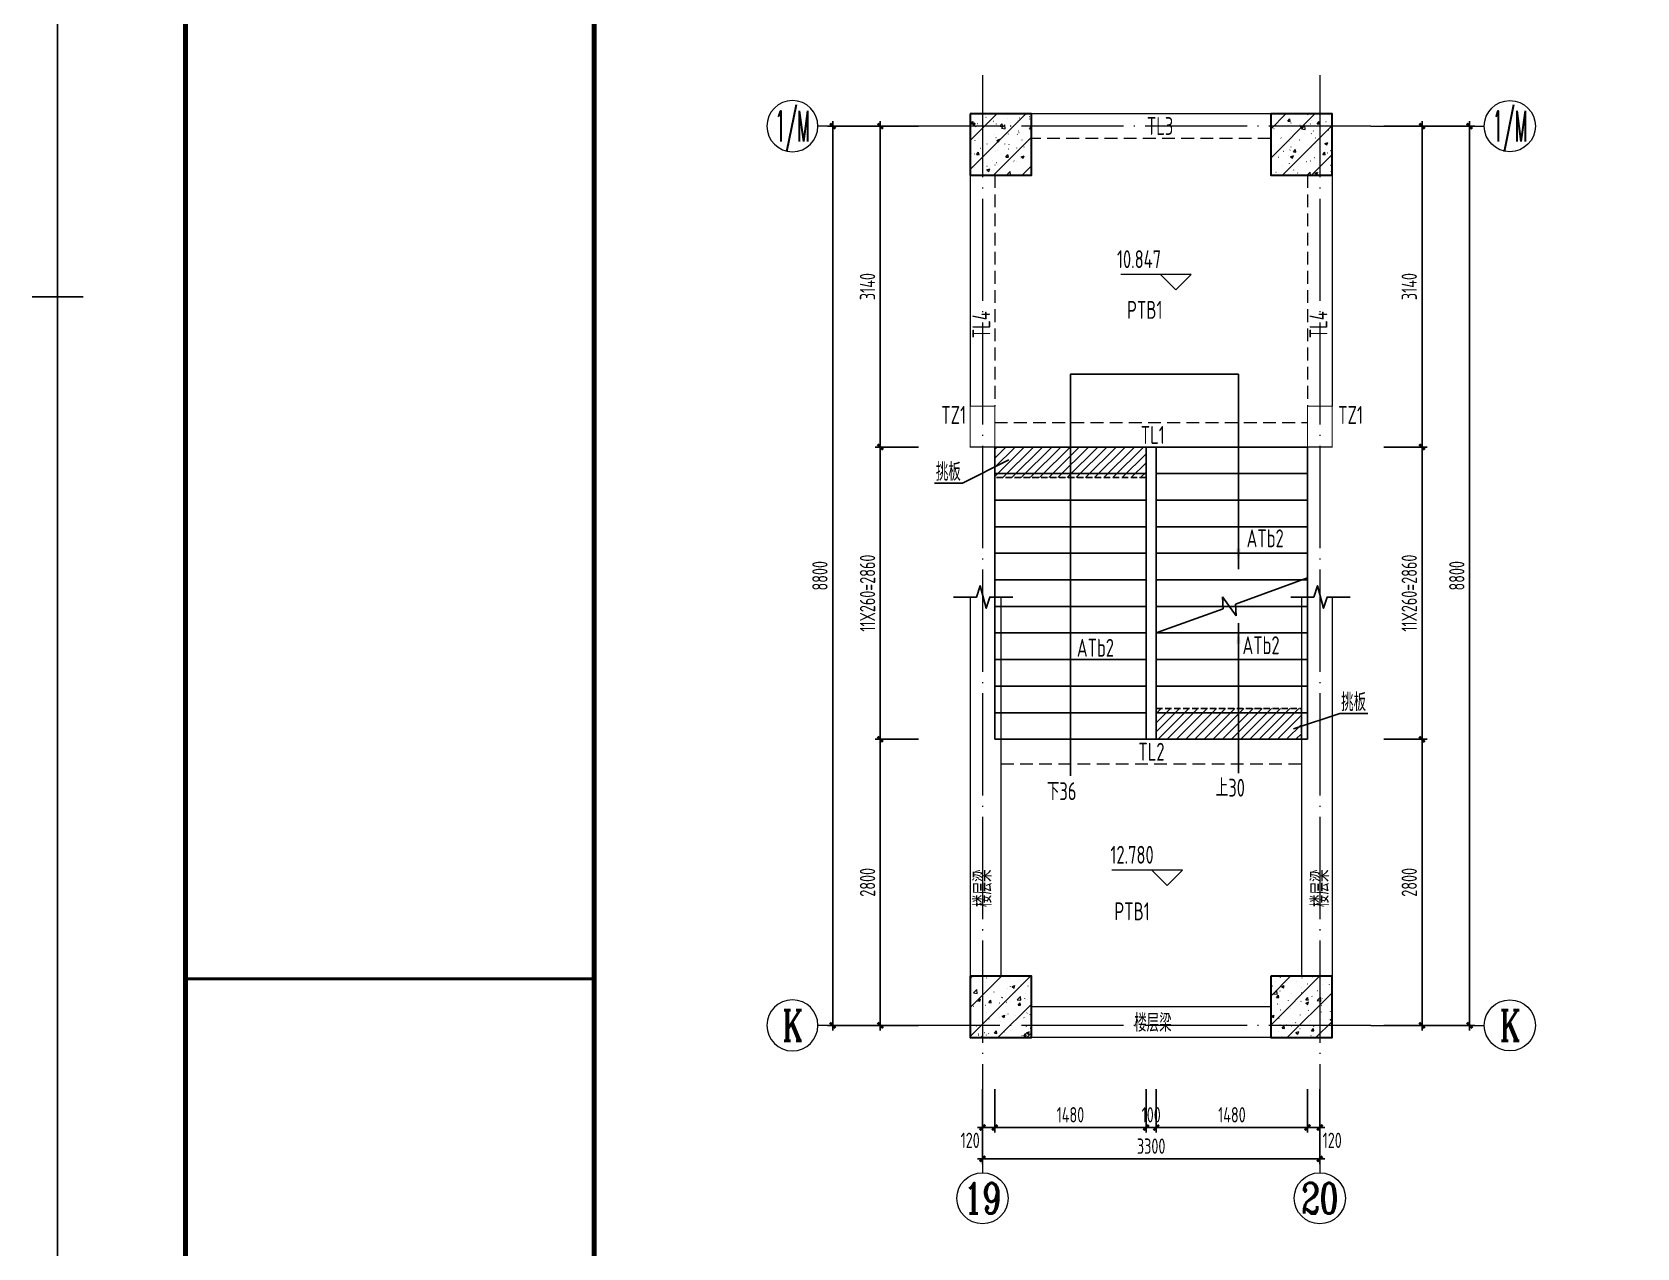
# Model space of a CAD drawing. Extents: x 56246 to 893198, y -950445 to -423535.
# Drawn here: x 368063 to 383764, y -490487 to -478589 of the extents above; entities that cross this region are included whole.
import ezdxf
from ezdxf.enums import TextEntityAlignment as Align

# ---------------------------------------------------------------- set-up
doc = ezdxf.new("R2010")
doc.units = 0
doc.header["$LTSCALE"] = 500
for name, pattern in [('CONTINOUS', [0]), ('DASH', [0.35, 0.25, -0.1]), ('DOTE', [2.42, 2, -0.2, 0.02, -0.2]), ('HIDDEN', [0.375, 0.25, -0.125])]:
    doc.linetypes.add(name, pattern=pattern)
for name, color, linetype, lineweight in [('0S-板-上层柱线', 6, 'Continuous', 18), ('0S-柱-线', 50, 'Continuous', 30), ('0S-梁-不可见', 4, 'HIDDEN', 18), ('0S-梁-线', 5, 'Continuous', 18), ('0S-楼梯-文字', 4, 'Continuous', 20), ('0S-轴线', 1, 'DOTE', 13), ('0S-轴线尺寸', 6, 'CONTINOUS', 18), ('0S-轴线编号', 6, 'CONTINOUS', 18), ('上层柱线', 6, 'Continuous', 18)]:
    doc.layers.add(name, color=color, linetype=linetype, lineweight=lineweight)
for name, color, linetype in [('PUB_DIM', 3, 'Continuous'), ('STAIR', 4, 'Continuous'), ('T-TK', 157, 'Continuous'), ('TEXT_LT', 90, 'Continuous'), ('THIN', 7, 'Continuous'), ('照明平面标注层', 111, 'Continuous')]:
    doc.layers.add(name, color=color, linetype=linetype)
doc.styles.add('TSSD_Axis', font='complex.shx', dxfattribs={"width": 0.7, "bigfont": 'hztxt.shx'})
doc.styles.add('TSSD_DIMENSION', font='tssdeng.shx', dxfattribs={"width": 0.7, "bigfont": 'Hztxt.shx'})
doc.styles.add('TSSD_Rein', font='Tssdeng.shx', dxfattribs={"width": 0.7, "bigfont": 'hztxt.shx'})
doc.dimstyles.new('TSSD_50_50', dxfattribs={"dimtxt": 150, "dimasz": 50, "dimexe": 50, "dimexo": 125, "dimgap": 50, "dimtad": 1, "dimdec": 0, "dimzin": 0, "dimdsep": 46, "dimtxsty": 'TSSD_DIMENSION', "dimblk": 'ARCHTICK', "dimblk1": 'ARCHTICK', "dimblk2": 'ARCHTICK', "dimcen": 0, "dimdle": 50, "dimclrt": 7, "dimadec": 0, "dimazin": 0, "dimtfac": 1, "dimtdec": 0, "dimtix": 1, "dimtmove": 2, "dimatfit": 3, "dimfxl": 1, "dimtolj": 1, "dimtzin": 0, "dimarcsym": 0})
pattern_1 = [(45, (-72179.19, -36984.65), (-141.421356, 141.421356), []), (50, (-72179.19, -36984.65), (286.90407, -25.10085), [30, -330]), (355, (-72179.2, -36984.65), (-55.50053, 300.87685), [24, -264]), (100.4514, (-72155.28, -36986.74), (231.40375, 275.77582), [25.49608, -280.45684]), (46.1842, (-72179.2, -36904.65), (426.89642, -66.2076), [45, -495]), (96.6356, (-72143.6, -36910.17), (373.86508, 389.64715), [38.24412, -420.6852]), (351.1842, (-72179.2, -36904.65), (373.86478, 389.64744), [36, -396]), (21, (-72139.19, -36924.65), (238.76282, -161.04756), [30, -330]), (326, (-72139.2, -36924.65), (97.32613, 290.06002), [24, -264]), (71.4514, (-72119.3, -36938.07), (336.08905, 129.0122), [25.49608, -280.45684]), (37.5, (-72179.19, -36984.65), (4.863942, 133.157542), [2, -260.8, 2, -268, 2, -265]), (7.5, (-72179.19, -36984.65), (105.227815, 157.764685), [2, -152.8, 2, -254.8, 2, -101]), (327.5, (-72268.39, -36984.65), (213.528974, -9.021949), [2, -100, 2, -312, 2, -414]), (317.5, (-72308.39, -36984.65), (233.27447, 40.041993), [2, -130, 2, -207.2, 2, -294])]

# ---------------------------------------------------------------- blocks, each defined once
blk = doc.blocks.new('A0-DWF')
at = {"layer": 'T-TK'}
for p, q in [((0, -84100), (0, 0)), ((118900, -84100), (118900, 0)), ((500, -42050), (0, -42050)), ((118900, -42050), (118400, -42050))]:
    blk.add_line(p, q, dxfattribs=at)
for points, const_width in [([(2500, -83100), (117900, -83100), (117900, -1000), (2500, -1000)], 100), ([(10500, -83100), (2500, -83100), (2500, -21700), (10500, -21700)], 100), ([(2500, -83100), (10500, -83100), (10500, -55400), (2500, -55400)], 60)]:
    blk.add_lwpolyline(points, close=True, dxfattribs=dict(at, const_width=const_width))
blk = doc.blocks.new('ts_axno')
at = {"color": 0, "linetype": 'ByBlock', "lineweight": -2}
blk.add_circle((0, 0), 0.5, dxfattribs=at)
at = {"color": 0, "linetype": 'ByBlock', "lineweight": -2, "style": 'TSSD_Axis', "width": 0.7}
blk.add_attdef('A', text='', height=0.6, dxfattribs=at).set_placement((0, 0), align=Align.MIDDLE_CENTER)
blk = doc.blocks.new('_ArchTick')
at = {"color": 0, "linetype": 'ByBlock', "const_width": 0.5}
blk.add_lwpolyline([(-0.53, -0.53), (0.53, 0.53)], dxfattribs=at)
blk = doc.blocks.new('*D620')
at = {"layer": '0S-轴线尺寸', "color": 0, "lineweight": -2, "transparency": 16777216}
for p, q in [((377362, -488934), (377362, -489666)), ((380662, -488934), (380662, -489666)), ((380712, -489616), (377312, -489616))]:
    blk.add_line(p, q, dxfattribs=at)
at = {"layer": 'Defpoints', "color": 0, "transparency": 16777216}
for p in [(377362, -488809), (380662, -488809), (377362, -489616)]:
    blk.add_point(p, dxfattribs=at)
at = {"layer": '0S-轴线尺寸', "color": 0, "lineweight": -2, "transparency": 16777216, "xscale": 50, "yscale": 50, "zscale": 50, "rotation": 180}
blk.add_blockref('_ArchTick', (377362, -489616), dxfattribs=at)
at = {"layer": '0S-轴线尺寸', "color": 0, "lineweight": -2, "transparency": 16777216, "xscale": 50, "yscale": 50, "zscale": 50}
blk.add_blockref('_ArchTick', (380662, -489616), dxfattribs=at)
at = {"layer": '0S-轴线尺寸', "color": 7, "transparency": 16777216, "insert": (379012, -489491), "char_height": 150, "attachment_point": 5, "style": 'TSSD_DIMENSION'}
blk.add_mtext('\\A1;3300', dxfattribs=at)
blk = doc.blocks.new('*D621')
at = {"layer": '0S-轴线尺寸', "color": 0, "lineweight": -2, "transparency": 16777216}
for p, q in [((382127, -479459), (382127, -488359)), ((381287, -479509), (382177, -479509)), ((381287, -488309), (382177, -488309))]:
    blk.add_line(p, q, dxfattribs=at)
at = {"layer": 'Defpoints', "color": 0, "transparency": 16777216}
for p in [(381162, -479509), (381162, -488309), (382127, -488309)]:
    blk.add_point(p, dxfattribs=at)
at = {"layer": '0S-轴线尺寸', "color": 0, "lineweight": -2, "transparency": 16777216, "xscale": 50, "yscale": 50, "zscale": 50}
for p, rotation in [((382127, -479509), 90), ((382127, -488309), 270)]:
    blk.add_blockref('_ArchTick', p, dxfattribs=dict(at, rotation=rotation))
at = {"layer": '0S-轴线尺寸', "color": 7, "transparency": 16777216, "insert": (382002, -483909), "char_height": 150, "attachment_point": 5, "rotation": 90, "style": 'TSSD_DIMENSION'}
blk.add_mtext('\\A1;8800', dxfattribs=at)
blk = doc.blocks.new('*D622')
at = {"layer": '0S-轴线尺寸', "color": 0, "lineweight": -2, "transparency": 16777216}
for p, q in [((379062, -488934), (379062, -489359)), ((380542, -488934), (380542, -489359)), ((379012, -489309), (380592, -489309))]:
    blk.add_line(p, q, dxfattribs=at)
at = {"layer": 'Defpoints', "color": 0, "transparency": 16777216}
for p in [(379062, -488809), (380542, -488809), (380542, -489309)]:
    blk.add_point(p, dxfattribs=at)
at = {"layer": '0S-轴线尺寸', "color": 0, "lineweight": -2, "transparency": 16777216, "xscale": 50, "yscale": 50, "zscale": 50, "rotation": 180}
blk.add_blockref('_ArchTick', (379062, -489309), dxfattribs=at)
at = {"layer": '0S-轴线尺寸', "color": 0, "lineweight": -2, "transparency": 16777216, "xscale": 50, "yscale": 50, "zscale": 50}
blk.add_blockref('_ArchTick', (380542, -489309), dxfattribs=at)
at = {"layer": '0S-轴线尺寸', "color": 7, "transparency": 16777216, "insert": (379802, -489184), "char_height": 150, "attachment_point": 5, "style": 'TSSD_DIMENSION'}
blk.add_mtext('\\A1;1480', dxfattribs=at)
blk = doc.blocks.new('*D623')
at = {"layer": '0S-轴线尺寸', "color": 0, "lineweight": -2, "transparency": 16777216}
for p, q in [((380542, -488934), (380542, -489359)), ((380662, -488934), (380662, -489359)), ((380492, -489309), (380712, -489309))]:
    blk.add_line(p, q, dxfattribs=at)
at = {"layer": 'Defpoints', "color": 0, "transparency": 16777216}
for p in [(380542, -488809), (380662, -488809), (380662, -489309)]:
    blk.add_point(p, dxfattribs=at)
at = {"layer": '0S-轴线尺寸', "color": 0, "lineweight": -2, "transparency": 16777216, "xscale": 50, "yscale": 50, "zscale": 50, "rotation": 180}
blk.add_blockref('_ArchTick', (380542, -489309), dxfattribs=at)
at = {"layer": '0S-轴线尺寸', "color": 0, "lineweight": -2, "transparency": 16777216, "xscale": 50, "yscale": 50, "zscale": 50}
blk.add_blockref('_ArchTick', (380662, -489309), dxfattribs=at)
at = {"layer": '0S-轴线尺寸', "color": 7, "transparency": 16777216, "insert": (380783, -489434), "char_height": 150, "attachment_point": 5, "style": 'TSSD_DIMENSION'}
blk.add_mtext('\\A1;120', dxfattribs=at)
blk = doc.blocks.new('_ARROW')
blk.add_solid([(0, 0), (-1, 0.1), (-1, -0.1)])
blk = doc.blocks.new('*D624')
at = {"layer": '0S-轴线尺寸', "color": 0, "lineweight": -2, "transparency": 16777216}
for p, q in [((381662, -488359), (381662, -485459)), ((381287, -485509), (381712, -485509)), ((381287, -488309), (381712, -488309))]:
    blk.add_line(p, q, dxfattribs=at)
at = {"layer": 'Defpoints', "color": 0, "transparency": 16777216}
for p in [(381162, -485509), (381662, -485509), (381162, -488309)]:
    blk.add_point(p, dxfattribs=at)
at = {"layer": '0S-轴线尺寸', "color": 0, "lineweight": -2, "transparency": 16777216, "xscale": 50, "yscale": 50, "zscale": 50}
for p, rotation in [((381662, -485509), 90), ((381662, -488309), 270)]:
    blk.add_blockref('_ArchTick', p, dxfattribs=dict(at, rotation=rotation))
at = {"layer": '0S-轴线尺寸', "color": 7, "transparency": 16777216, "insert": (381537, -486909), "char_height": 150, "attachment_point": 5, "rotation": 90, "style": 'TSSD_DIMENSION'}
blk.add_mtext('\\A1;2800', dxfattribs=at)
blk = doc.blocks.new('*D625')
at = {"layer": '0S-轴线尺寸', "color": 0, "lineweight": -2, "transparency": 16777216}
for p, q in [((378962, -488934), (378962, -489359)), ((379062, -488934), (379062, -489359)), ((378962, -489309), (378912, -489309)), ((378962, -489309), (379062, -489309)), ((379062, -489309), (379112, -489309))]:
    blk.add_line(p, q, dxfattribs=at)
at = {"layer": 'Defpoints', "color": 0, "transparency": 16777216}
for p in [(378962, -488809), (379062, -488809), (379062, -489309)]:
    blk.add_point(p, dxfattribs=at)
at = {"layer": '0S-轴线尺寸', "color": 0, "lineweight": -2, "transparency": 16777216, "xscale": 50, "yscale": 50, "zscale": 50}
blk.add_blockref('_ArchTick', (378962, -489309), dxfattribs=at)
at = {"layer": '0S-轴线尺寸', "color": 0, "lineweight": -2, "transparency": 16777216, "xscale": 50, "yscale": 50, "zscale": 50, "rotation": 180}
blk.add_blockref('_ArchTick', (379062, -489309), dxfattribs=at)
at = {"layer": '0S-轴线尺寸', "color": 7, "transparency": 16777216, "insert": (379012, -489184), "char_height": 150, "attachment_point": 5, "style": 'TSSD_DIMENSION'}
blk.add_mtext('\\A1;100', dxfattribs=at)
blk = doc.blocks.new('*D626')
at = {"layer": '0S-轴线尺寸', "color": 0, "lineweight": -2, "transparency": 16777216}
for p, q in [((377482, -488934), (377482, -489359)), ((378962, -488934), (378962, -489359)), ((377432, -489309), (379012, -489309))]:
    blk.add_line(p, q, dxfattribs=at)
at = {"layer": 'Defpoints', "color": 0, "transparency": 16777216}
for p in [(377482, -488809), (378962, -488809), (378962, -489309)]:
    blk.add_point(p, dxfattribs=at)
at = {"layer": '0S-轴线尺寸', "color": 0, "lineweight": -2, "transparency": 16777216, "xscale": 50, "yscale": 50, "zscale": 50, "rotation": 180}
blk.add_blockref('_ArchTick', (377482, -489309), dxfattribs=at)
at = {"layer": '0S-轴线尺寸', "color": 0, "lineweight": -2, "transparency": 16777216, "xscale": 50, "yscale": 50, "zscale": 50}
blk.add_blockref('_ArchTick', (378962, -489309), dxfattribs=at)
at = {"layer": '0S-轴线尺寸', "color": 7, "transparency": 16777216, "insert": (378222, -489184), "char_height": 150, "attachment_point": 5, "style": 'TSSD_DIMENSION'}
blk.add_mtext('\\A1;1480', dxfattribs=at)
blk = doc.blocks.new('*D627')
at = {"layer": '0S-轴线尺寸', "color": 0, "lineweight": -2, "transparency": 16777216}
for p, q in [((377362, -488934), (377362, -489359)), ((377482, -488934), (377482, -489359)), ((377312, -489309), (377532, -489309))]:
    blk.add_line(p, q, dxfattribs=at)
at = {"layer": 'Defpoints', "color": 0, "transparency": 16777216}
for p in [(377362, -488809), (377482, -488809), (377482, -489309)]:
    blk.add_point(p, dxfattribs=at)
at = {"layer": '0S-轴线尺寸', "color": 0, "lineweight": -2, "transparency": 16777216, "xscale": 50, "yscale": 50, "zscale": 50, "rotation": 180}
blk.add_blockref('_ArchTick', (377362, -489309), dxfattribs=at)
at = {"layer": '0S-轴线尺寸', "color": 0, "lineweight": -2, "transparency": 16777216, "xscale": 50, "yscale": 50, "zscale": 50}
blk.add_blockref('_ArchTick', (377482, -489309), dxfattribs=at)
at = {"layer": '0S-轴线尺寸', "color": 7, "transparency": 16777216, "insert": (377241, -489434), "char_height": 150, "attachment_point": 5, "style": 'TSSD_DIMENSION'}
blk.add_mtext('\\A1;120', dxfattribs=at)
blk = doc.blocks.new('*D628')
at = {"layer": '0S-轴线尺寸', "color": 0, "lineweight": -2, "transparency": 16777216}
for p, q in [((381662, -482699), (381662, -479459)), ((381287, -479509), (381712, -479509)), ((381287, -482649), (381712, -482649))]:
    blk.add_line(p, q, dxfattribs=at)
at = {"layer": 'Defpoints', "color": 0, "transparency": 16777216}
for p in [(381162, -479509), (381662, -479509), (381162, -482649)]:
    blk.add_point(p, dxfattribs=at)
at = {"layer": '0S-轴线尺寸', "color": 0, "lineweight": -2, "transparency": 16777216, "xscale": 50, "yscale": 50, "zscale": 50}
for p, rotation in [((381662, -479509), 90), ((381662, -482649), 270)]:
    blk.add_blockref('_ArchTick', p, dxfattribs=dict(at, rotation=rotation))
at = {"layer": '0S-轴线尺寸', "color": 7, "transparency": 16777216, "insert": (381537, -481079), "char_height": 150, "attachment_point": 5, "rotation": 90, "style": 'TSSD_DIMENSION'}
blk.add_mtext('\\A1;3140', dxfattribs=at)
blk = doc.blocks.new('*D629')
at = {"layer": '0S-轴线尺寸', "color": 0, "lineweight": -2, "transparency": 16777216}
for p, q in [((381662, -485559), (381662, -482599)), ((381287, -482649), (381712, -482649)), ((381287, -485509), (381712, -485509))]:
    blk.add_line(p, q, dxfattribs=at)
at = {"layer": 'Defpoints', "color": 0, "transparency": 16777216}
for p in [(381162, -482649), (381662, -482649), (381162, -485509)]:
    blk.add_point(p, dxfattribs=at)
at = {"layer": '0S-轴线尺寸', "color": 0, "lineweight": -2, "transparency": 16777216, "xscale": 50, "yscale": 50, "zscale": 50}
for p, rotation in [((381662, -482649), 90), ((381662, -485509), 270)]:
    blk.add_blockref('_ArchTick', p, dxfattribs=dict(at, rotation=rotation))
at = {"layer": '0S-轴线尺寸', "color": 7, "transparency": 16777216, "insert": (381537, -484079), "char_height": 150, "attachment_point": 5, "rotation": 90, "style": 'TSSD_DIMENSION'}
blk.add_mtext('\\A1;11X260=2860', dxfattribs=at)
blk = doc.blocks.new('*D644')
at = {"layer": '0S-轴线尺寸', "color": 0, "lineweight": -2, "transparency": 16777216}
for p, q in [((375896, -479459), (375896, -488359)), ((376737, -479509), (375846, -479509)), ((376737, -488309), (375846, -488309))]:
    blk.add_line(p, q, dxfattribs=at)
at = {"layer": 'Defpoints', "color": 0, "transparency": 16777216}
for p in [(376862, -479509), (375896, -488309), (376862, -488309)]:
    blk.add_point(p, dxfattribs=at)
at = {"layer": '0S-轴线尺寸', "color": 0, "lineweight": -2, "transparency": 16777216, "xscale": 50, "yscale": 50, "zscale": 50}
for p, rotation in [((375896, -479509), 90), ((375896, -488309), 270)]:
    blk.add_blockref('_ArchTick', p, dxfattribs=dict(at, rotation=rotation))
at = {"layer": '0S-轴线尺寸', "color": 7, "transparency": 16777216, "insert": (375771, -483909), "char_height": 150, "attachment_point": 5, "rotation": 90, "style": 'TSSD_DIMENSION'}
blk.add_mtext('\\A1;8800', dxfattribs=at)
blk = doc.blocks.new('*D645')
at = {"layer": '0S-轴线尺寸', "color": 0, "lineweight": -2, "transparency": 16777216}
for p, q in [((376362, -488359), (376362, -485459)), ((376737, -485509), (376312, -485509)), ((376737, -488309), (376312, -488309))]:
    blk.add_line(p, q, dxfattribs=at)
at = {"layer": 'Defpoints', "color": 0, "transparency": 16777216}
for p in [(376362, -485509), (376862, -485509), (376862, -488309)]:
    blk.add_point(p, dxfattribs=at)
at = {"layer": '0S-轴线尺寸', "color": 0, "lineweight": -2, "transparency": 16777216, "xscale": 50, "yscale": 50, "zscale": 50}
for p, rotation in [((376362, -485509), 90), ((376362, -488309), 270)]:
    blk.add_blockref('_ArchTick', p, dxfattribs=dict(at, rotation=rotation))
at = {"layer": '0S-轴线尺寸', "color": 7, "transparency": 16777216, "insert": (376237, -486909), "char_height": 150, "attachment_point": 5, "rotation": 90, "style": 'TSSD_DIMENSION'}
blk.add_mtext('\\A1;2800', dxfattribs=at)
blk = doc.blocks.new('*D646')
at = {"layer": '0S-轴线尺寸', "color": 0, "lineweight": -2, "transparency": 16777216}
for p, q in [((376362, -482699), (376362, -479459)), ((376737, -479509), (376312, -479509)), ((376737, -482649), (376312, -482649))]:
    blk.add_line(p, q, dxfattribs=at)
at = {"layer": 'Defpoints', "color": 0, "transparency": 16777216}
for p in [(376362, -479509), (376862, -479509), (376862, -482649)]:
    blk.add_point(p, dxfattribs=at)
at = {"layer": '0S-轴线尺寸', "color": 0, "lineweight": -2, "transparency": 16777216, "xscale": 50, "yscale": 50, "zscale": 50}
for p, rotation in [((376362, -479509), 90), ((376362, -482649), 270)]:
    blk.add_blockref('_ArchTick', p, dxfattribs=dict(at, rotation=rotation))
at = {"layer": '0S-轴线尺寸', "color": 7, "transparency": 16777216, "insert": (376237, -481079), "char_height": 150, "attachment_point": 5, "rotation": 90, "style": 'TSSD_DIMENSION'}
blk.add_mtext('\\A1;3140', dxfattribs=at)
blk = doc.blocks.new('*D647')
at = {"layer": '0S-轴线尺寸', "color": 0, "lineweight": -2, "transparency": 16777216}
for p, q in [((376362, -485559), (376362, -482599)), ((376737, -482649), (376312, -482649)), ((376737, -485509), (376312, -485509))]:
    blk.add_line(p, q, dxfattribs=at)
at = {"layer": 'Defpoints', "color": 0, "transparency": 16777216}
for p in [(376362, -482649), (376862, -482649), (376862, -485509)]:
    blk.add_point(p, dxfattribs=at)
at = {"layer": '0S-轴线尺寸', "color": 0, "lineweight": -2, "transparency": 16777216, "xscale": 50, "yscale": 50, "zscale": 50}
for p, rotation in [((376362, -482649), 90), ((376362, -485509), 270)]:
    blk.add_blockref('_ArchTick', p, dxfattribs=dict(at, rotation=rotation))
at = {"layer": '0S-轴线尺寸', "color": 7, "transparency": 16777216, "insert": (376237, -484079), "char_height": 150, "attachment_point": 5, "rotation": 90, "style": 'TSSD_DIMENSION'}
blk.add_mtext('\\A1;11X260=2860', dxfattribs=at)

msp = doc.modelspace()

# ---------------------------------------------------------------- hatches: boundary and pattern name
h = msp.add_hatch()
h.set_pattern_fill('ANSI31', color=256, scale=20)
h.set_pattern_definition([(45, (57688.59, -12558.085), (-44.9012806, 44.9012806), [])])
h.paths.add_polyline_path([(378961.7198, -482949.1023), (377481.7198, -482949.1023), (377481.7198, -482649.1023), (378961.7198, -482649.1023)])
h = msp.add_hatch()
h.set_pattern_fill('ANSI31', color=256, scale=20)
h.set_pattern_definition([(45, (59208.59, -15118.085), (-44.9012806, 44.9012806), [])])
h.paths.add_polyline_path([(380481.7198, -485509.1023), (379061.7198, -485509.1023), (379061.7198, -485209.1023), (380481.7198, -485209.1023)])
at = {"layer": '上层柱线'}
h = msp.add_hatch(dxfattribs=at)
h.set_pattern_fill('钢筋混凝土', color=256, scale=40, pattern_type=2)
h.set_pattern_definition(pattern_1)
h.paths.add_polyline_path([(377241.7198, -479389.1023), (377241.7198, -479989.1023), (377841.7198, -479989.1023), (377841.7198, -479389.1023)])
h = msp.add_hatch(dxfattribs=at)
h.set_pattern_fill('钢筋混凝土', color=256, scale=40, pattern_type=2)
h.set_pattern_definition(pattern_1)
h.paths.add_polyline_path([(380181.7198, -479389.1023), (380181.7198, -479989.1023), (380781.7198, -479989.1023), (380781.7198, -479389.1023)])
h = msp.add_hatch(dxfattribs=at)
h.set_pattern_fill('钢筋混凝土', color=256, scale=40, pattern_type=2)
h.set_pattern_definition(pattern_1)
h.paths.add_polyline_path([(377241.7198, -487829.1023), (377241.7198, -488429.1023), (377841.7198, -488429.1023), (377841.7198, -487829.1023)])
h = msp.add_hatch(dxfattribs=at)
h.set_pattern_fill('钢筋混凝土', color=256, scale=40, pattern_type=2)
h.set_pattern_definition(pattern_1)
h.paths.add_polyline_path([(380181.7198, -487829.1023), (380181.7198, -488429.1023), (380781.7198, -488429.1023), (380781.7198, -487829.1023)])

# ---------------------------------------------------------------- linework, layer by layer
at = {"linetype": 'DASH', "ltscale": 0.5}
for points in [[(378961.7198, -482949.1023), (377481.7198, -482949.1023), (377481.7198, -482649.1023), (378961.7198, -482649.1023)], [(380481.7198, -485509.1023), (379061.7198, -485509.1023), (379061.7198, -485209.1023), (380481.7198, -485209.1023)]]:
    msp.add_lwpolyline(points, close=True, dxfattribs=at)
at = {"layer": '0S-板-上层柱线', "const_width": 10}
for points in [[(377241.7198, -482249.1023), (377481.7198, -482249.1023), (377481.7198, -482649.1023), (377241.7198, -482649.1023)], [(380541.7198, -482249.1023), (380781.7198, -482249.1023), (380781.7198, -482649.1023), (380541.7198, -482649.1023)]]:
    msp.add_lwpolyline(points, close=True, dxfattribs=at)
at = {"layer": '0S-柱-线'}
for points in [[(377241.7198, -479389.1023), (377241.7198, -479989.1023), (377841.7198, -479989.1023), (377841.7198, -479389.1023)], [(380181.7198, -479389.1023), (380181.7198, -479989.1023), (380781.7198, -479989.1023), (380781.7198, -479389.1023)], [(377241.7198, -487829.1023), (377241.7198, -488429.1023), (377841.7198, -488429.1023), (377841.7198, -487829.1023)], [(380181.7198, -487829.1023), (380181.7198, -488429.1023), (380781.7198, -488429.1023), (380781.7198, -487829.1023)]]:
    msp.add_lwpolyline(points, close=True, dxfattribs=at)
at = {"layer": '0S-梁-不可见'}
for p, q in [((380181.7198, -479629.1023), (377841.7198, -479629.1023)), ((377481.7198, -479989.1023), (377481.7198, -482249.1023)), ((380541.7198, -479989.1023), (380541.7198, -482249.1023)), ((377481.7198, -482409.1023), (380541.7198, -482409.1023)), ((377541.7198, -485749.1023), (380481.7198, -485749.1023))]:
    msp.add_line(p, q, dxfattribs=at)
at = {"layer": '0S-梁-线'}
for p, q in [((380181.7198, -479389.1023), (377841.7198, -479389.1023)), ((377241.7198, -479989.1023), (377241.7198, -482249.1023)), ((380781.7198, -479989.1023), (380781.7198, -482249.1023)), ((377481.7198, -482649.1023), (380541.7198, -482649.1023)), ((377241.7198, -484116.9579), (377241.7198, -487829.1023)), ((377541.7198, -484116.9579), (377541.7198, -487829.1023)), ((380481.7198, -484116.9579), (380481.7198, -487829.1023)), ((380781.7198, -484116.9579), (380781.7198, -487829.1023)), ((377541.7198, -485509.1023), (380481.7198, -485509.1023)), ((380181.7198, -488129.1023), (377841.7198, -488129.1023)), ((380181.7198, -488429.1023), (377841.7198, -488429.1023))]:
    msp.add_line(p, q, dxfattribs=at)
at = {"layer": '0S-楼梯-文字'}
for p, q in [((379254.6216, -480960.7375), (378714.6216, -480960.7375)), ((379104.6216, -480960.7375), (379254.6216, -481110.7375)), ((379404.6216, -480960.7375), (379104.6216, -480960.7375)), ((379254.6216, -481110.7375), (379404.6216, -480960.7375)), ((379167.4853, -486789.4496), (378627.4853, -486789.4496)), ((379017.4853, -486789.4496), (379167.4853, -486939.4496)), ((379317.4853, -486789.4496), (379017.4853, -486789.4496)), ((379167.4853, -486939.4496), (379317.4853, -486789.4496))]:
    msp.add_line(p, q, dxfattribs=at)
at = {"layer": '0S-轴线'}
for p, q in [((377361.7198, -479009.1023), (377361.7198, -488809.1023)), ((380661.7198, -479009.1023), (380661.7198, -488809.1023)), ((381161.7198, -479509.1023), (376861.7198, -479509.1023)), ((381161.7198, -488309.1023), (376861.7198, -488309.1023))]:
    msp.add_line(p, q, dxfattribs=at)
at = {"layer": '0S-轴线尺寸'}
for p, q in [((377361.7198, -488809.1023), (377361.7198, -489750.6864)), ((380661.7198, -488809.1023), (380661.7198, -489750.6864))]:
    msp.add_line(p, q, dxfattribs=at)
at = {"layer": '0S-轴线编号'}
for p, q in [((376861.7198, -479509.1023), (375752.0539, -479509.1023)), ((381161.7198, -479509.1023), (382271.3857, -479509.1023)), ((376861.7198, -488309.1023), (375752.0539, -488309.1023)), ((381161.7198, -488309.1023), (382271.3857, -488309.1023))]:
    msp.add_line(p, q, dxfattribs=at)
at = {"layer": 'PUB_DIM'}
for points in [[(379866.2638, -483844.4841), (379866.2638, -481937.2626), (378221.7198, -481937.2626), (378221.7198, -485867.4193)], [(379866.2638, -484373.7159), (379866.2638, -485839.8679)]]:
    msp.add_lwpolyline(points, dxfattribs=at)
at = {"layer": 'STAIR'}
for p, q in [((378961.7198, -482649.1023), (377481.7198, -482649.1023)), ((377481.7198, -485509.1023), (377481.7198, -482649.1023)), ((379061.7198, -482649.1023), (378961.7198, -482649.1023)), ((378961.7198, -482649.1023), (378961.7198, -485509.1023)), ((379061.7198, -482649.1023), (379061.7198, -485509.1023)), ((380541.7198, -482649.1023), (379061.7198, -482649.1023)), ((380541.7198, -485509.1023), (380541.7198, -482649.1023)), ((378961.7198, -482909.1023), (377481.7198, -482909.1023)), ((380541.7198, -482909.1023), (379061.7198, -482909.1023)), ((378961.7198, -483169.1023), (377481.7198, -483169.1023)), ((380541.7198, -483169.1023), (379061.7198, -483169.1023)), ((378961.7198, -483429.1023), (377481.7198, -483429.1023)), ((380541.7198, -483429.1023), (379061.7198, -483429.1023)), ((378961.7198, -483689.1023), (377481.7198, -483689.1023)), ((380541.7198, -483689.1023), (379061.7198, -483689.1023)), ((378961.7198, -483949.1023), (377481.7198, -483949.1023)), ((380541.7198, -483949.1023), (379061.7198, -483949.1023)), ((380541.7198, -483930.9205), (379837.8063, -484186.889)), ((378961.7198, -484209.1023), (377481.7198, -484209.1023)), ((380541.7198, -484209.1023), (379061.7198, -484209.1023)), ((379842.5053, -484302.2273), (379710.9342, -484115.9773)), ((379710.9342, -484115.9773), (379715.6332, -484231.3156)), ((379837.8063, -484186.889), (379842.5053, -484302.2273)), ((379715.6332, -484231.3156), (379061.7198, -484469.1023)), ((378961.7198, -484469.1023), (377481.7198, -484469.1023)), ((380541.7198, -484469.1023), (379061.7198, -484469.1023)), ((378961.7198, -484729.1023), (377481.7198, -484729.1023)), ((380541.7198, -484729.1023), (379061.7198, -484729.1023)), ((378961.7198, -484989.1023), (377481.7198, -484989.1023)), ((380541.7198, -484989.1023), (379061.7198, -484989.1023)), ((378961.7198, -485249.1023), (377481.7198, -485249.1023)), ((380541.7198, -485249.1023), (379061.7198, -485249.1023)), ((378961.7198, -485509.1023), (377481.7198, -485509.1023)), ((379061.7198, -485509.1023), (378961.7198, -485509.1023)), ((380541.7198, -485509.1023), (379061.7198, -485509.1023))]:
    msp.add_line(p, q, dxfattribs=at)
at = {"layer": 'TEXT_LT'}
for points in [[(377619.6517, -482774.8945), (377164.9875, -483004.0729), (376893.0342, -483004.0729)], [(380403.7878, -485407.8895), (380858.4521, -485257.702), (381130.4054, -485257.702)]]:
    msp.add_lwpolyline(points, dxfattribs=at)
at = {"layer": 'THIN'}
for points in [[(377658.3425, -484116.9579), (377433.3425, -484116.9579), (377398.3425, -484226.9579), (377338.3425, -484006.9579), (377303.3425, -484116.9579), (377078.3425, -484116.9579)], [(380958.3425, -484116.9579), (380733.3425, -484116.9579), (380698.3425, -484226.9579), (380638.3425, -484006.9579), (380603.3425, -484116.9579), (380378.3425, -484116.9579)]]:
    msp.add_lwpolyline(points, dxfattribs=at)
at = {"layer": '上层柱线'}
for points in [[(377241.7198, -479389.1023), (377241.7198, -479989.1023), (377841.7198, -479989.1023), (377841.7198, -479389.1023)], [(380181.7198, -479389.1023), (380181.7198, -479989.1023), (380781.7198, -479989.1023), (380781.7198, -479389.1023)], [(377241.7198, -487829.1023), (377241.7198, -488429.1023), (377841.7198, -488429.1023), (377841.7198, -487829.1023)], [(380181.7198, -487829.1023), (380181.7198, -488429.1023), (380781.7198, -488429.1023), (380781.7198, -487829.1023)]]:
    msp.add_lwpolyline(points, close=True, dxfattribs=at)

# ---------------------------------------------------------------- block references
at = {"layer": '0S-轴线编号'}
ref = msp.add_blockref('ts_axno', (375502.0539, -479509.1023), dxfattribs=dict(at, xscale=-500, yscale=500, zscale=500))
ref.add_attrib('18', '1/M', dxfattribs={"height": 300, "style": 'TSSD_Axis', "width": 0.4}).set_placement((375502.0539, -479509.1023), align=Align.MIDDLE_CENTER)
ref = msp.add_blockref('ts_axno', (382521.3857, -479509.1023), dxfattribs=dict(at, xscale=500, yscale=500, zscale=500))
ref.add_attrib('18', '1/M', dxfattribs={"height": 300, "style": 'TSSD_Axis', "width": 0.4}).set_placement((382521.3857, -479509.1023), align=Align.MIDDLE_CENTER)
ref = msp.add_blockref('ts_axno', (375502.0539, -488309.1023), dxfattribs=dict(at, xscale=-500, yscale=500, zscale=500))
ref.add_attrib('18', 'K', dxfattribs={"height": 300, "style": 'TSSD_Axis', "width": 0.7}).set_placement((375502.0539, -488309.1023), align=Align.MIDDLE_CENTER)
ref = msp.add_blockref('ts_axno', (382521.3857, -488309.1023), dxfattribs=dict(at, xscale=500, yscale=500, zscale=500))
ref.add_attrib('18', 'K', dxfattribs={"height": 300, "style": 'TSSD_Axis', "width": 0.7}).set_placement((382521.3857, -488309.1023), align=Align.MIDDLE_CENTER)
ref = msp.add_blockref('ts_axno', (377361.7198, -490000.6864), dxfattribs=dict(at, xscale=500, yscale=500, zscale=500))
ref.add_attrib('17', '19', dxfattribs={"height": 300, "style": 'TSSD_Axis', "width": 0.7}).set_placement((377361.7198, -490000.6864), align=Align.MIDDLE_CENTER)
ref = msp.add_blockref('ts_axno', (380661.7198, -490000.6864), dxfattribs=dict(at, xscale=500, yscale=500, zscale=500))
ref.add_attrib('18', '20', dxfattribs={"height": 300, "style": 'TSSD_Axis', "width": 0.7}).set_placement((380661.7198, -490000.6864), align=Align.MIDDLE_CENTER)
at = {"layer": 'PUB_DIM', "xscale": 200, "yscale": 200, "zscale": 200}
for p, rotation in [((379866.2638, -483844.4841), 270), ((379866.2638, -484373.7159), 90.00000000000001)]:
    msp.add_blockref('_ARROW', p, dxfattribs=dict(at, rotation=rotation))
at = {"layer": '照明平面标注层', "xscale": 0.5, "yscale": 0.5, "zscale": 0.5}
for p in [(308863.4361, -460154.8059), (368313.4361, -460154.8059)]:
    msp.add_blockref('A0-DWF', p, dxfattribs=at)

# ---------------------------------------------------------------- texts
at = {"layer": '0S-楼梯-文字', "style": 'TSSD_Rein', "width": 0.7}
for s, p in [('TL3', (378969.8784, -479595.0374)), ('TZ1', (376958.0057, -482423.1801)), ('TZ1', (380841.3837, -482423.1801)), ('TL1', (378910.0989, -482618.7577)), ('TL2', (378886.5412, -485718.7577)), ('下36', (377991.7996, -486104.9836)), ('上30', (379644.1677, -486070.9047)), ('楼层梁', (378845.4751, -488371.5025))]:
    msp.add_text(s, height=175, dxfattribs=at).set_placement(p)
for s, p in [('10.847', (378892.9165, -480810.7375)), ('PTB1', (378949.4337, -481306.8911)), ('12.780', (378825.0648, -486639.4496)), ('PTB1', (378825.0648, -487192.7674))]:
    msp.add_text(s, height=175, dxfattribs=at).set_placement(p, align=Align.MIDDLE)
for s, p in [('TL4', (377437.4765, -481584.6937)), ('TL4', (380735.6242, -481584.6937)), ('楼层梁', (377451.1782, -487150.7145)), ('楼层梁', (380751.1782, -487150.7145))]:
    msp.add_text(s, height=175, rotation=90, dxfattribs=at).set_placement(p)
at = {"layer": 'TEXT_LT', "style": 'TSSD_Rein', "width": 0.7}
for rotation, p in [(0.00000003, (376904.7835, -482980.2657, 33.9)), (359.99999997, (380869.7978, -485233.8949, 33.9))]:
    msp.add_text('挑板', height=175, rotation=rotation, dxfattribs=at).set_placement(p)
for p in [(379945.746, -483630.23), (379905.5642, -484676.3916), (378285.0885, -484701.3916)]:
    msp.add_text('ATb2', height=175, dxfattribs=at).set_placement(p)

# ---------------------------------------------------------------- dimensions: what is measured, and where the dimension line sits
at = {"layer": '0S-轴线尺寸'}
for base, p1, p2, picture, middle in [((375896.2384, -488309.1023), (376861.7198, -479509.1023), (376861.7198, -488309.1023), '*D644', (375771.2384, -483909.1023)), ((382127.2012, -488309.1023), (381161.7198, -479509.1023), (381161.7198, -488309.1023), '*D621', (382002.2012, -483909.1023))]:
    dim = msp.add_linear_dim(base=base, p1=p1, p2=p2, angle=270, dimstyle='TSSD_50_50', dxfattribs=at)
    dim.commit()
    dim.dimension.update_dxf_attribs({"geometry": picture, "text_midpoint": middle})
for p1, p2, distance, picture, middle in [((376861.7198, -482649.1024), (376861.7198, -479509.1023), 500, '*D646', (376236.7198, -481079.1023)), ((381161.7198, -482649.1024), (381161.7198, -479509.1023), -500, '*D628', (381536.7198, -481079.1023)), ((376861.7198, -488309.1023), (376861.7198, -485509.1023), 500, '*D645', (376236.7198, -486909.1023)), ((381161.7198, -488309.1023), (381161.7198, -485509.1023), -500, '*D624', (381536.7198, -486909.1023)), ((377481.7198, -488809.1023), (378961.7198, -488809.1023), -500, '*D626', (378221.7198, -489184.1023)), ((378961.7198, -488809.1023), (379061.7198, -488809.1023), -500, '*D625', (379011.7198, -489184.1023)), ((379061.7198, -488809.1023), (380541.7198, -488809.1023), -500, '*D622', (379801.7198, -489184.1023))]:
    dim = msp.add_aligned_dim(p1=p1, p2=p2, distance=distance, dimstyle='TSSD_50_50', dxfattribs=at)
    dim.commit()
    dim.dimension.update_dxf_attribs({"geometry": picture, "text_midpoint": middle})
for p1, p2, distance, picture, middle in [((376861.7198, -485509.1023), (376861.7198, -482649.1024), 500, '*D647', (376236.7198, -484079.1023)), ((381161.7198, -485509.1023), (381161.7198, -482649.1024), -500, '*D629', (381536.7198, -484079.1023))]:
    dim = msp.add_aligned_dim(p1=p1, p2=p2, distance=distance, text='11X260=<>', dimstyle='TSSD_50_50', dxfattribs=at)
    dim.commit()
    dim.dimension.update_dxf_attribs({"geometry": picture, "text_midpoint": middle})
for base, p1, p2, picture, middle in [((377481.7198, -489309.1023), (377361.7198, -488809.1023), (377481.7198, -488809.1023), '*D627', (377240.7582, -489434.1023)), ((380661.7198, -489309.1023), (380541.7198, -488809.1023), (380661.7198, -488809.1023), '*D623', (380782.6813, -489434.1023))]:
    dim = msp.add_linear_dim(base=base, p1=p1, p2=p2, angle=0, dimstyle='TSSD_50_50', dxfattribs=at)
    dim.commit()
    dim.dimension.update_dxf_attribs({"geometry": picture, "text_midpoint": middle, "dimtype": 161})
dim = msp.add_linear_dim(base=(377361.7198, -489616.472), p1=(380661.7198, -488809.1023), p2=(377361.7198, -488809.1023), dimstyle='TSSD_50_50', dxfattribs=at)
dim.commit()
dim.dimension.update_dxf_attribs({"geometry": '*D620', "text_midpoint": (379011.7198, -489491.472)})

doc.saveas('drawing.dxf')
